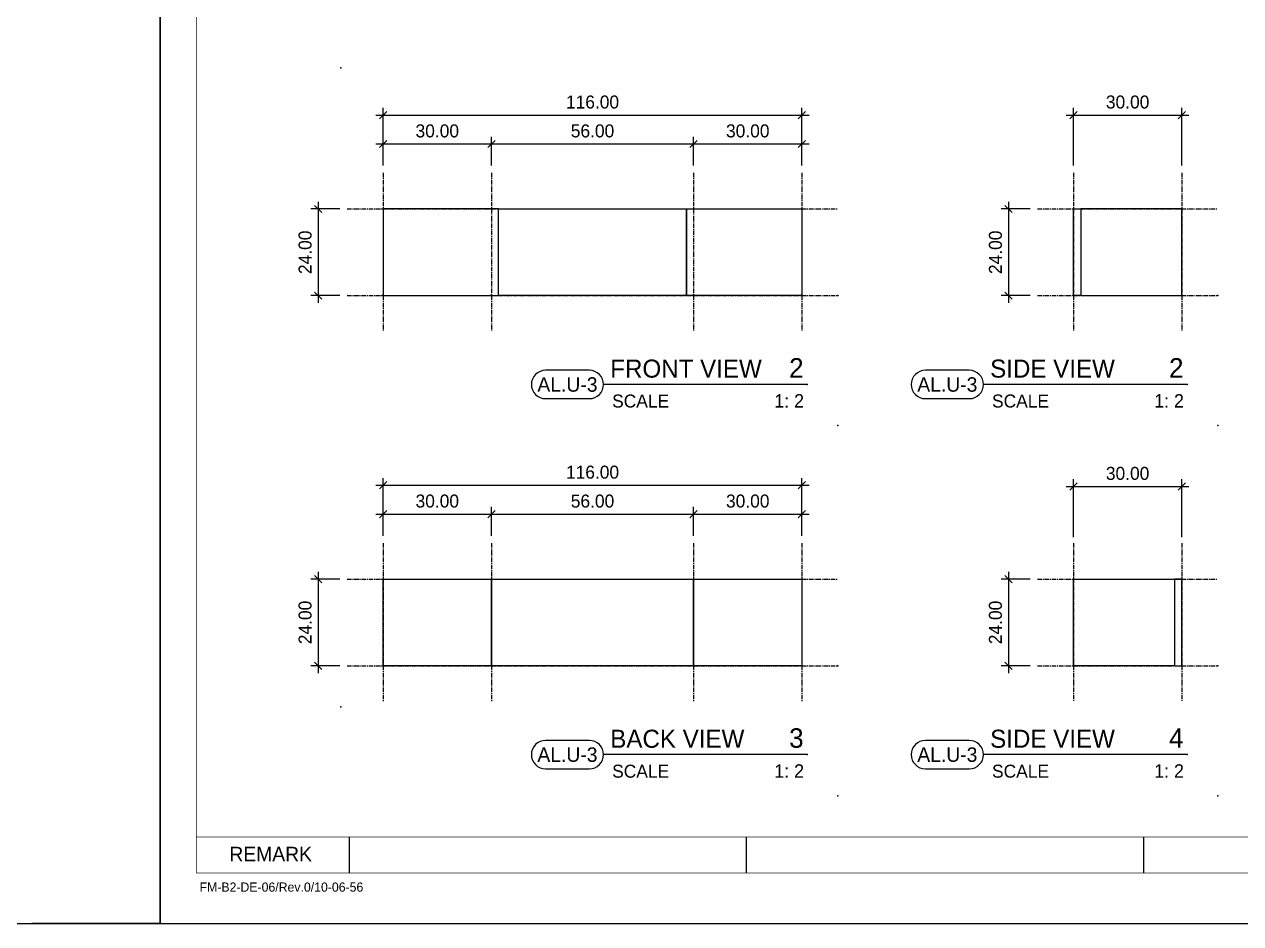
# Model space of a CAD drawing. Header units: millimetres. Extents: x -244126 to 368105, y -173968 to 259060.
# Drawn here: x -90633.8 to -90296.8, y 44239.8 to 44488.8 of the extents above; entities that cross this region are included whole.
import ezdxf
from ezdxf.enums import TextEntityAlignment as Align

# ---------------------------------------------------------------- set-up
doc = ezdxf.new("R2010")
doc.units = ezdxf.units.MM
doc.header["$MEASUREMENT"] = 0
for name, pattern in [('005_GG_TA_LINE', [13.75, 5, -1.25, 1.25, -1.25, 5]), ('ACAD_ISO04W100', [30, 24, -3, 0, -3]), ('BORDER2', [22.225, 6.35, -3.175, 6.35, -3.175, 0, -3.175]), ('CENTER', [2, 1.25, -0.25, 0.25, -0.25]), ('TA_GL_000.00010', [0.000275, 0.0001, -2.5e-05, 2.5e-05, -2.5e-05, 0.0001]), ('TA_HL_003.00000', [19.5, 10.65, -8.85])]:
    doc.linetypes.add(name, pattern=pattern)
for name, color, linetype in [('000 - D I M', 6, 'Continuous'), ('000 - GRID', 8, 'CENTER'), ('000 - H A T C H', 8, 'Continuous'), ('000 - L I N E 0.1', 1, 'Continuous'), ('000 - SYMBOL CON', 1, 'Continuous'), ('000 - T E X T', 4, 'Continuous'), ('000 - TITLEBLOCK', 4, 'Continuous'), ('A04_TUBE SERIES', 7, 'Continuous')]:
    doc.layers.add(name, color=color, linetype=linetype)
doc.styles.add('BROWALLIA', font='BrowalliaUPC.ttf')
doc.styles.add('century gothic111111', font='CordiaUPC.ttf')
doc.styles.add('Cetury Gothic', font='GOTHIC.TTF')
doc.styles.add('CORDIA', font='cordia.shx')
doc.styles.add('MtXpl_BrowalliaUPC', font='BrowalliaUPC.ttf')
doc.styles.add('TA', font='Cordia New.ttf', dxfattribs={"height": 4.5})
doc.dimstyles.new('DIM E-E', dxfattribs={"dimscale": 2, "dimtxt": 0.18, "dimasz": 0.1, "dimexe": 0.1, "dimexo": 0.1, "dimgap": 0.09, "dimtad": 1, "dimtoh": 1, "dimzin": 0, "dimdsep": 46, "dimtxsty": 'CORDIA', "dimblk": 'OBLIQUE', "dimcen": 0.1, "dimdle": 0.1, "dimclrd": 40, "dimclre": 140, "dimclrt": 3, "dimadec": 0, "dimazin": 0, "dimtfac": 1, "dimtix": 1, "dimtmove": 2, "dimatfit": 3, "dimfxl": 1, "dimtolj": 1, "dimtzin": 0, "dimarcsym": 0})

# ---------------------------------------------------------------- blocks, each defined once
blk = doc.blocks.new('*U1674')
at = {"layer": '000 - L I N E 0.1', "color": 21, "linetype": 'Continuous'}
blk.add_lwpolyline([(1485, 35.6), (1485, 0), (1449.4, 0)], dxfattribs=at)
at = {"layer": '000 - TITLEBLOCK', "color": 250}
blk.add_lwpolyline([(0, 0), (1485, 0), (1485, 1050), (0, 1050)], close=True, dxfattribs=at)
at = {"color": 4, "style": 'TA'}
blk.add_attdef('PAPER_SIZE', text='', height=6.25, dxfattribs=at).set_placement((1421.5, 24.94), align=Align.MIDDLE_RIGHT)
blk.add_attdef('SCALE_SIZE', text='', height=6.25, dxfattribs=at).set_placement((1433.78, 25.07), align=Align.MIDDLE_LEFT)
at = {"layer": '000 - T E X T', "color": 250, "style": 'TA'}
for tag, height, p in [('SUPERLINK', 5, (43.16, 1039.41)), ('NAMEFILE', 5, (43.16, 1029.41)), ('SC', 100, (8.41, 938.03))]:
    blk.add_attdef(tag, text='', height=height, dxfattribs=at).set_placement(p, align=Align.MIDDLE_LEFT)
at = {"layer": '000 - T E X T', "color": 4, "style": 'TA'}
for tag, height, p in [('NAME_JOB_1', 5, (1309.16, 845.63)), ('NAME_JOB_2', 5, (1309.16, 834.72)), ('NAME_PROJECT_1', 7.5, (1234.52, 797.42)), ('NAME_PROJECT_2', 7.5, (1234.52, 778.92)), ('NAME_PROJECT_3', 7.5, (1234.52, 760.42)), ('CODE_VALUE_1', 4.75, (1302.87, 722.8)), ('CODE_VALUE_2', 4.75, (1302.87, 707.8)), ('PART_NAME_VALUE_1', 4.75, (1302.87, 689.69)), ('PART_NAME_VALUE_2', 4.75, (1302.87, 674.69)), ('PART_NAME_VALUE_3', 4.75, (1302.87, 659.69)), ('MATTERIAL_VALUE_1', 9, (1304.89, 642.26)), ('SPEC_VALUE', 9, (1304.89, 621.71)), ('THICKNESS_VALUE', 9, (1304.89, 601.32)), ('COATING_VALUE_1', 9, (1304.89, 581.25)), ('COATING_VALUE_2', 9, (1304.89, 561.18)), ('NAME_TITLE_1', 6, (1236.27, 194.04)), ('NAME_TITLE_2', 6, (1236.27, 177.39)), ('NAME_TITLE_3', 6, (1236.27, 160.74)), ('DRAWING_NO1', 6, (1236.53, 82.29)), ('DRAWING_NO2', 6, (1236.53, 62.29))]:
    blk.add_attdef(tag, text='', height=height, dxfattribs=at).set_placement(p, align=Align.MIDDLE_LEFT)
for tag, p in [('NAME_DAFT', (1383.53, 340.54)), ('NAME_CHECKED', (1383.53, 306.49)), ('NAME_DESIGNER', (1383.53, 273.03)), ('NAME_DESIGN_MGR', (1383.53, 237.79))]:
    blk.add_attdef(tag, text='', height=9, dxfattribs=at).set_placement(p, align=Align.MIDDLE_CENTER)
for tag, p, height in [('REV', (1383.82, 125.62), 9.38), ('NAME_REMARK', (138.21, 43.26), 10)]:
    blk.add_attdef(tag, p, '', height=height, dxfattribs=at)
at = {"layer": '000 - T E X T', "color": 4, "style": 'Cetury Gothic'}
for tag, p in [('SHEET_NO.', (1403.95, 84.99)), ('TOTAL_SHEET_NO.', (1402.41, 44.1))]:
    blk.add_attdef(tag, text='', height=9, dxfattribs=at).set_placement(p, align=Align.CENTER)
blk = doc.blocks.new('A$Cfd196da9')
at = {"color": 0, "linetype": 'ByBlock', "const_width": 0.1}
blk.add_lwpolyline([(-143.5, -98), (96.5, -98), (96.5, 99), (-143.5, 99)], close=True, dxfattribs=at)
blk = doc.blocks.new('*U1670')
at = {"linetype": '005_GG_TA_LINE'}
for p in [(50, 237), (50, 60)]:
    blk.add_point(p, dxfattribs=at)
at = {"layer": '000 - L I N E 0.1', "color": 21, "linetype": 'Continuous'}
blk.add_lwpolyline([(0, 14.24), (0, 0), (14.24, 0)], dxfattribs=at)
at = {"layer": '000 - T E X T', "color": 3}
for p, q in [((52.3, 24), (52.3, 14)), ((162.37, 14), (162.37, 24)), ((272.45, 14), (272.45, 24))]:
    blk.add_line(p, q, dxfattribs=at)
at = {"layer": '000 - T E X T', "color": 3, "const_width": 0.2}
blk.add_lwpolyline([(10, 24), (490, 24)], dxfattribs=at)
at = {"layer": '000 - TITLEBLOCK', "color": 250}
blk.add_lwpolyline([(0, 0), (594, 0), (594, 420), (0, 420)], close=True, dxfattribs=at)
at = {"layer": '000 - T E X T', "color": 3, "xscale": 2, "yscale": 2, "zscale": 2}
blk.add_blockref('A$Cfd196da9', (297, 210), dxfattribs=at)
at = {"color": 4, "insert": (19.12, 21.28), "char_height": 4, "width": 228.247, "attachment_point": 1, "style": 'BROWALLIA'}
blk.add_mtext('{\\fCentury Gothic|b0|i0|c0|p34;REMARK}', dxfattribs=at)
at = {"color": 4, "style": 'TA'}
blk.add_attdef('PAPER_SIZE', text='', height=2.5, dxfattribs=at).set_placement((568.6, 9.97), align=Align.MIDDLE_RIGHT)
blk.add_attdef('SCALE_SIZE', text='', height=2.5, dxfattribs=at).set_placement((573.51, 10.03), align=Align.MIDDLE_LEFT)
at = {"layer": '000 - H A T C H', "color": 4, "insert": (10.87, 11.4), "char_height": 2.5428, "attachment_point": 1, "style": 'century gothic111111'}
blk.add_mtext('FM-B2-DE-06/Rev.0/10-06-56', dxfattribs=at)
at = {"layer": '000 - T E X T', "color": 250, "style": 'TA'}
for tag, height, p in [('SUPERLINK', 2, (17.26, 415.77)), ('NAMEFILE', 2, (17.26, 411.76)), ('SC', 40, (3.36, 375.21))]:
    blk.add_attdef(tag, text='', height=height, dxfattribs=at).set_placement(p, align=Align.MIDDLE_LEFT)
at = {"layer": '000 - T E X T', "color": 4, "style": 'TA'}
for tag, height, p in [('NAME_JOB_1', 2, (523.67, 338.25)), ('NAME_JOB_2', 2, (523.67, 333.89)), ('NAME_PROJECT_1', 3, (493.81, 318.97)), ('NAME_PROJECT_2', 3, (493.81, 311.57)), ('NAME_PROJECT_3', 3, (493.81, 304.17)), ('CODE_VALUE_1', 1.9, (521.15, 289.12)), ('CODE_VALUE_2', 1.9, (521.15, 283.12)), ('PART_NAME_VALUE_1', 1.9, (521.15, 275.87)), ('PART_NAME_VALUE_2', 1.9, (521.15, 269.87)), ('PART_NAME_VALUE_3', 1.9, (521.15, 263.87)), ('MATTERIAL_VALUE_1', 3.6, (521.96, 256.9)), ('SPEC_VALUE', 3.6, (521.96, 248.68)), ('THICKNESS_VALUE', 3.6, (521.96, 240.53)), ('COATING_VALUE_1', 3.6, (521.96, 232.5)), ('COATING_VALUE_2', 3.6, (521.96, 224.47)), ('NAME_TITLE_1', 2.4, (494.51, 77.62)), ('NAME_TITLE_2', 2.4, (494.51, 70.96)), ('NAME_TITLE_3', 2.4, (494.51, 64.3)), ('DRAWING_NO1', 2.4, (494.61, 32.92)), ('DRAWING_NO2', 2.4, (494.61, 24.91))]:
    blk.add_attdef(tag, text='', height=height, dxfattribs=at).set_placement(p, align=Align.MIDDLE_LEFT)
for tag, p in [('NAME_DAFT', (553.41, 136.22)), ('NAME_CHECKED', (553.41, 122.6)), ('NAME_DESIGNER', (553.41, 109.21)), ('NAME_DESIGN_MGR', (553.41, 95.12))]:
    blk.add_attdef(tag, text='', height=3.6, dxfattribs=at).set_placement(p, align=Align.MIDDLE_CENTER)
for tag, p, height in [('REV', (553.53, 50.25), 3.75), ('NAME_REMARK', (55.29, 17.3), 4)]:
    blk.add_attdef(tag, p, '', height=height, dxfattribs=at)
at = {"layer": '000 - T E X T', "color": 4, "style": 'Cetury Gothic'}
for tag, p in [('SHEET_NO.', (561.58, 34)), ('TOTAL_SHEET_NO.', (560.97, 17.64))]:
    blk.add_attdef(tag, text='', height=3.6, dxfattribs=at).set_placement(p, align=Align.CENTER)
blk = doc.blocks.new('*U3502')
at = {"color": 3}
blk.add_point((0, -23.66), dxfattribs=at)
at = {"layer": '000 - GRID', "color": 0, "linetype": 'ByBlock'}
blk.add_line((0, 10), (0, -33.66), dxfattribs=at)
at = {"layer": '000 - GRID', "color": 0}
blk.add_point((0, 0), dxfattribs=at)
at = {"style": 'TA', "flags": 1}
blk.add_attdef('LOCATION', (6, 6), '', height=4.5, dxfattribs=at)
blk = doc.blocks.new('_Oblique')
at = {"color": 0, "linetype": 'ByBlock', "lineweight": -2}
blk.add_line((-0.5, -0.5), (0.5, 0.5), dxfattribs=at)
blk = doc.blocks.new('*D3498')
at = {"layer": '000 - D I M', "color": 140, "linetype": 'ACAD_ISO04W100', "lineweight": -2, "transparency": 16777216}
for p, q in [((-90534.39, 44449.7), (-90534.39, 44457.7)), ((-90504.39, 44449.7), (-90504.39, 44457.7))]:
    blk.add_line(p, q, dxfattribs=at)
at = {"layer": '000 - D I M', "color": 40, "lineweight": -2, "transparency": 16777216}
blk.add_line((-90536.39, 44455.7), (-90502.39, 44455.7), dxfattribs=at)
at = {"layer": 'Defpoints', "color": 0, "transparency": 16777216}
for p in [(-90504.39, 44455.7), (-90534.39, 44447.7), (-90504.39, 44447.7)]:
    blk.add_point(p, dxfattribs=at)
at = {"layer": '000 - D I M', "color": 40, "lineweight": -2, "transparency": 16777216, "xscale": 2, "yscale": 2, "zscale": 2, "rotation": 180}
blk.add_blockref('_Oblique', (-90534.39, 44455.7), dxfattribs=at)
at = {"layer": '000 - D I M', "color": 40, "lineweight": -2, "transparency": 16777216, "xscale": 2, "yscale": 2, "zscale": 2}
blk.add_blockref('_Oblique', (-90504.39, 44455.7), dxfattribs=at)
at = {"layer": '000 - D I M', "color": 3, "transparency": 16777216, "insert": (-90519.39, 44459.3), "char_height": 3.6, "attachment_point": 5, "style": 'CORDIA'}
blk.add_mtext('\\A1;30.00', dxfattribs=at)
blk = doc.blocks.new('*D3499')
at = {"layer": '000 - D I M', "color": 140, "linetype": 'ACAD_ISO04W100', "lineweight": -2, "transparency": 16777216}
for p, q in [((-90504.39, 44449.7), (-90504.39, 44457.7)), ((-90448.39, 44449.7), (-90448.39, 44457.7))]:
    blk.add_line(p, q, dxfattribs=at)
at = {"layer": '000 - D I M', "color": 40, "lineweight": -2, "transparency": 16777216}
blk.add_line((-90506.39, 44455.7), (-90446.39, 44455.7), dxfattribs=at)
at = {"layer": 'Defpoints', "color": 0, "transparency": 16777216}
for p in [(-90448.39, 44455.7), (-90504.39, 44447.7), (-90448.39, 44447.7)]:
    blk.add_point(p, dxfattribs=at)
at = {"layer": '000 - D I M', "color": 40, "lineweight": -2, "transparency": 16777216, "xscale": 2, "yscale": 2, "zscale": 2, "rotation": 180}
blk.add_blockref('_Oblique', (-90504.39, 44455.7), dxfattribs=at)
at = {"layer": '000 - D I M', "color": 40, "lineweight": -2, "transparency": 16777216, "xscale": 2, "yscale": 2, "zscale": 2}
blk.add_blockref('_Oblique', (-90448.39, 44455.7), dxfattribs=at)
at = {"layer": '000 - D I M', "color": 3, "transparency": 16777216, "insert": (-90476.39, 44459.3), "char_height": 3.6, "attachment_point": 5, "style": 'CORDIA'}
blk.add_mtext('\\A1;56.00', dxfattribs=at)
blk = doc.blocks.new('*D3500')
at = {"layer": '000 - D I M', "color": 140, "linetype": 'ACAD_ISO04W100', "lineweight": -2, "transparency": 16777216}
for p, q in [((-90448.39, 44449.7), (-90448.39, 44457.7)), ((-90418.39, 44449.7), (-90418.39, 44457.7))]:
    blk.add_line(p, q, dxfattribs=at)
at = {"layer": '000 - D I M', "color": 40, "lineweight": -2, "transparency": 16777216}
blk.add_line((-90450.39, 44455.7), (-90416.39, 44455.7), dxfattribs=at)
at = {"layer": 'Defpoints', "color": 0, "transparency": 16777216}
for p in [(-90418.39, 44455.7), (-90448.39, 44447.7), (-90418.39, 44447.7)]:
    blk.add_point(p, dxfattribs=at)
at = {"layer": '000 - D I M', "color": 40, "lineweight": -2, "transparency": 16777216, "xscale": 2, "yscale": 2, "zscale": 2, "rotation": 180}
blk.add_blockref('_Oblique', (-90448.39, 44455.7), dxfattribs=at)
at = {"layer": '000 - D I M', "color": 40, "lineweight": -2, "transparency": 16777216, "xscale": 2, "yscale": 2, "zscale": 2}
blk.add_blockref('_Oblique', (-90418.39, 44455.7), dxfattribs=at)
at = {"layer": '000 - D I M', "color": 3, "transparency": 16777216, "insert": (-90433.39, 44459.3), "char_height": 3.6, "attachment_point": 5, "style": 'CORDIA'}
blk.add_mtext('\\A1;30.00', dxfattribs=at)
blk = doc.blocks.new('*D3501')
at = {"layer": '000 - D I M', "color": 40, "lineweight": -2, "transparency": 16777216}
blk.add_line((-90536.39, 44463.7), (-90416.39, 44463.7), dxfattribs=at)
at = {"layer": '000 - D I M', "color": 140, "linetype": 'ACAD_ISO04W100', "lineweight": -2, "transparency": 16777216}
for p, q in [((-90534.39, 44449.7), (-90534.39, 44465.7)), ((-90418.39, 44449.7), (-90418.39, 44465.7))]:
    blk.add_line(p, q, dxfattribs=at)
at = {"layer": 'Defpoints', "color": 0, "transparency": 16777216}
for p in [(-90418.39, 44463.7), (-90534.39, 44447.7), (-90418.39, 44447.7)]:
    blk.add_point(p, dxfattribs=at)
at = {"layer": '000 - D I M', "color": 40, "lineweight": -2, "transparency": 16777216, "xscale": 2, "yscale": 2, "zscale": 2, "rotation": 180}
blk.add_blockref('_Oblique', (-90534.39, 44463.7), dxfattribs=at)
at = {"layer": '000 - D I M', "color": 40, "lineweight": -2, "transparency": 16777216, "xscale": 2, "yscale": 2, "zscale": 2}
blk.add_blockref('_Oblique', (-90418.39, 44463.7), dxfattribs=at)
at = {"layer": '000 - D I M', "color": 3, "transparency": 16777216, "insert": (-90476.39, 44467.3), "char_height": 3.6, "attachment_point": 5, "style": 'CORDIA'}
blk.add_mtext('\\A1;116.00', dxfattribs=at)
blk = doc.blocks.new('*U3364')
at = {"color": 3}
blk.add_point((0, -116), dxfattribs=at)
at = {"layer": '000 - GRID', "color": 0, "linetype": 'ByBlock'}
blk.add_line((0, 10), (0, -126), dxfattribs=at)
at = {"layer": '000 - GRID', "color": 0}
blk.add_point((0, 0), dxfattribs=at)
at = {"style": 'TA', "flags": 1}
blk.add_attdef('LOCATION', (6, 6), '', height=4.5, dxfattribs=at)
blk = doc.blocks.new('*D3503')
at = {"layer": '000 - D I M', "color": 40, "lineweight": -2, "transparency": 16777216}
blk.add_line((-90552.39, 44439.7), (-90552.39, 44411.7), dxfattribs=at)
at = {"layer": '000 - D I M', "color": 140, "linetype": 'ACAD_ISO04W100', "lineweight": -2, "transparency": 16777216}
for p, q in [((-90546.39, 44437.7), (-90554.39, 44437.7)), ((-90546.39, 44413.7), (-90554.39, 44413.7))]:
    blk.add_line(p, q, dxfattribs=at)
at = {"layer": 'Defpoints', "color": 0, "transparency": 16777216}
for p in [(-90544.39, 44437.7), (-90552.39, 44413.7), (-90544.39, 44413.7)]:
    blk.add_point(p, dxfattribs=at)
at = {"layer": '000 - D I M', "color": 40, "lineweight": -2, "transparency": 16777216, "xscale": 2, "yscale": 2, "zscale": 2}
for p, rotation in [((-90552.39, 44437.7), 90), ((-90552.39, 44413.7), 270)]:
    blk.add_blockref('_Oblique', p, dxfattribs=dict(at, rotation=rotation))
at = {"layer": '000 - D I M', "color": 3, "transparency": 16777216, "insert": (-90555.99, 44425.7), "char_height": 3.6, "attachment_point": 5, "rotation": 90, "style": 'CORDIA'}
blk.add_mtext('\\A1;24.00', dxfattribs=at)
blk = doc.blocks.new('*U441')
at = {"color": 3}
blk.add_point((0, -30), dxfattribs=at)
at = {"layer": '000 - GRID', "color": 0, "linetype": 'ByBlock'}
blk.add_line((0, 10), (0, -40), dxfattribs=at)
at = {"layer": '000 - GRID', "color": 0}
blk.add_point((0, 0), dxfattribs=at)
at = {"style": 'TA', "flags": 1}
blk.add_attdef('LOCATION', (6, 6), '', height=4.5, dxfattribs=at)
blk = doc.blocks.new('*D3504')
at = {"layer": '000 - D I M', "color": 40, "lineweight": -2, "transparency": 16777216}
blk.add_line((-90361.16, 44439.7), (-90361.16, 44411.7), dxfattribs=at)
at = {"layer": '000 - D I M', "color": 140, "linetype": 'ACAD_ISO04W100', "lineweight": -2, "transparency": 16777216}
for p, q in [((-90355.16, 44437.7), (-90363.16, 44437.7)), ((-90355.16, 44413.7), (-90363.16, 44413.7))]:
    blk.add_line(p, q, dxfattribs=at)
at = {"layer": 'Defpoints', "color": 0, "transparency": 16777216}
for p in [(-90353.16, 44437.7), (-90361.16, 44413.7), (-90353.16, 44413.7)]:
    blk.add_point(p, dxfattribs=at)
at = {"layer": '000 - D I M', "color": 40, "lineweight": -2, "transparency": 16777216, "xscale": 2, "yscale": 2, "zscale": 2}
for p, rotation in [((-90361.16, 44437.7), 90), ((-90361.16, 44413.7), 270)]:
    blk.add_blockref('_Oblique', p, dxfattribs=dict(at, rotation=rotation))
at = {"layer": '000 - D I M', "color": 3, "transparency": 16777216, "insert": (-90364.76, 44425.7), "char_height": 3.6, "attachment_point": 5, "rotation": 90, "style": 'CORDIA'}
blk.add_mtext('\\A1;24.00', dxfattribs=at)
blk = doc.blocks.new('*D3505')
at = {"layer": '000 - D I M', "color": 140, "linetype": 'ACAD_ISO04W100', "lineweight": -2, "transparency": 16777216}
for p, q in [((-90355.16, 44335.2), (-90363.16, 44335.2)), ((-90355.16, 44311.2), (-90363.16, 44311.2))]:
    blk.add_line(p, q, dxfattribs=at)
at = {"layer": '000 - D I M', "color": 40, "lineweight": -2, "transparency": 16777216}
blk.add_line((-90361.16, 44337.2), (-90361.16, 44309.2), dxfattribs=at)
at = {"layer": 'Defpoints', "color": 0, "transparency": 16777216}
for p in [(-90353.16, 44335.2), (-90361.16, 44311.2), (-90353.16, 44311.2)]:
    blk.add_point(p, dxfattribs=at)
at = {"layer": '000 - D I M', "color": 40, "lineweight": -2, "transparency": 16777216, "xscale": 2, "yscale": 2, "zscale": 2}
for p, rotation in [((-90361.16, 44335.2), 90), ((-90361.16, 44311.2), 270)]:
    blk.add_blockref('_Oblique', p, dxfattribs=dict(at, rotation=rotation))
at = {"layer": '000 - D I M', "color": 3, "transparency": 16777216, "insert": (-90364.76, 44323.2), "char_height": 3.6, "attachment_point": 5, "rotation": 90, "style": 'CORDIA'}
blk.add_mtext('\\A1;24.00', dxfattribs=at)
blk = doc.blocks.new('*D3506')
at = {"layer": '000 - D I M', "color": 140, "linetype": 'ACAD_ISO04W100', "lineweight": -2, "transparency": 16777216}
for p, q in [((-90546.39, 44335.2), (-90554.39, 44335.2)), ((-90546.39, 44311.2), (-90554.39, 44311.2))]:
    blk.add_line(p, q, dxfattribs=at)
at = {"layer": '000 - D I M', "color": 40, "lineweight": -2, "transparency": 16777216}
blk.add_line((-90552.39, 44337.2), (-90552.39, 44309.2), dxfattribs=at)
at = {"layer": 'Defpoints', "color": 0, "transparency": 16777216}
for p in [(-90544.39, 44335.2), (-90552.39, 44311.2), (-90544.39, 44311.2)]:
    blk.add_point(p, dxfattribs=at)
at = {"layer": '000 - D I M', "color": 40, "lineweight": -2, "transparency": 16777216, "xscale": 2, "yscale": 2, "zscale": 2}
for p, rotation in [((-90552.39, 44335.2), 90), ((-90552.39, 44311.2), 270)]:
    blk.add_blockref('_Oblique', p, dxfattribs=dict(at, rotation=rotation))
at = {"layer": '000 - D I M', "color": 3, "transparency": 16777216, "insert": (-90555.99, 44323.2), "char_height": 3.6, "attachment_point": 5, "rotation": 90, "style": 'CORDIA'}
blk.add_mtext('\\A1;24.00', dxfattribs=at)
blk = doc.blocks.new('*U3511')
at = {"color": 3}
blk.add_point((0, -24), dxfattribs=at)
at = {"layer": '000 - GRID', "color": 0, "linetype": 'ByBlock'}
blk.add_line((0, 10), (0, -34), dxfattribs=at)
at = {"layer": '000 - GRID', "color": 0}
blk.add_point((0, 0), dxfattribs=at)
at = {"style": 'TA', "flags": 1}
blk.add_attdef('LOCATION', (6, 6), '', height=4.5, dxfattribs=at)
blk = doc.blocks.new('*D3507')
at = {"layer": 'A04_TUBE SERIES', "color": 140, "linetype": 'ACAD_ISO04W100', "lineweight": -2, "transparency": 16777216}
for p, q in [((-90534.39, 44347.2), (-90534.39, 44355.2)), ((-90504.39, 44347.2), (-90504.39, 44355.2))]:
    blk.add_line(p, q, dxfattribs=at)
at = {"layer": 'A04_TUBE SERIES', "color": 40, "lineweight": -2, "transparency": 16777216}
blk.add_line((-90536.39, 44353.2), (-90502.39, 44353.2), dxfattribs=at)
at = {"layer": 'Defpoints', "color": 0, "transparency": 16777216}
for p in [(-90504.39, 44353.2), (-90534.39, 44345.2), (-90504.39, 44345.2)]:
    blk.add_point(p, dxfattribs=at)
at = {"layer": 'A04_TUBE SERIES', "color": 40, "lineweight": -2, "transparency": 16777216, "xscale": 2, "yscale": 2, "zscale": 2, "rotation": 180}
blk.add_blockref('_Oblique', (-90534.39, 44353.2), dxfattribs=at)
at = {"layer": 'A04_TUBE SERIES', "color": 40, "lineweight": -2, "transparency": 16777216, "xscale": 2, "yscale": 2, "zscale": 2}
blk.add_blockref('_Oblique', (-90504.39, 44353.2), dxfattribs=at)
at = {"layer": 'A04_TUBE SERIES', "color": 3, "transparency": 16777216, "insert": (-90519.39, 44356.8), "char_height": 3.6, "attachment_point": 5, "style": 'CORDIA'}
blk.add_mtext('\\A1;30.00', dxfattribs=at)
blk = doc.blocks.new('*D3508')
at = {"layer": 'A04_TUBE SERIES', "color": 140, "linetype": 'ACAD_ISO04W100', "lineweight": -2, "transparency": 16777216}
for p, q in [((-90504.39, 44347.2), (-90504.39, 44355.2)), ((-90448.39, 44347.2), (-90448.39, 44355.2))]:
    blk.add_line(p, q, dxfattribs=at)
at = {"layer": 'A04_TUBE SERIES', "color": 40, "lineweight": -2, "transparency": 16777216}
blk.add_line((-90506.39, 44353.2), (-90446.39, 44353.2), dxfattribs=at)
at = {"layer": 'Defpoints', "color": 0, "transparency": 16777216}
for p in [(-90448.39, 44353.2), (-90504.39, 44345.2), (-90448.39, 44345.2)]:
    blk.add_point(p, dxfattribs=at)
at = {"layer": 'A04_TUBE SERIES', "color": 40, "lineweight": -2, "transparency": 16777216, "xscale": 2, "yscale": 2, "zscale": 2, "rotation": 180}
blk.add_blockref('_Oblique', (-90504.39, 44353.2), dxfattribs=at)
at = {"layer": 'A04_TUBE SERIES', "color": 40, "lineweight": -2, "transparency": 16777216, "xscale": 2, "yscale": 2, "zscale": 2}
blk.add_blockref('_Oblique', (-90448.39, 44353.2), dxfattribs=at)
at = {"layer": 'A04_TUBE SERIES', "color": 3, "transparency": 16777216, "insert": (-90476.39, 44356.8), "char_height": 3.6, "attachment_point": 5, "style": 'CORDIA'}
blk.add_mtext('\\A1;56.00', dxfattribs=at)
blk = doc.blocks.new('*D3510')
at = {"layer": 'A04_TUBE SERIES', "color": 140, "linetype": 'ACAD_ISO04W100', "lineweight": -2, "transparency": 16777216}
for p, q in [((-90448.39, 44347.2), (-90448.39, 44355.2)), ((-90418.39, 44347.2), (-90418.39, 44355.2))]:
    blk.add_line(p, q, dxfattribs=at)
at = {"layer": 'A04_TUBE SERIES', "color": 40, "lineweight": -2, "transparency": 16777216}
blk.add_line((-90450.39, 44353.2), (-90416.39, 44353.2), dxfattribs=at)
at = {"layer": 'Defpoints', "color": 0, "transparency": 16777216}
for p in [(-90418.39, 44353.2), (-90448.39, 44345.2), (-90418.39, 44345.2)]:
    blk.add_point(p, dxfattribs=at)
at = {"layer": 'A04_TUBE SERIES', "color": 40, "lineweight": -2, "transparency": 16777216, "xscale": 2, "yscale": 2, "zscale": 2, "rotation": 180}
blk.add_blockref('_Oblique', (-90448.39, 44353.2), dxfattribs=at)
at = {"layer": 'A04_TUBE SERIES', "color": 40, "lineweight": -2, "transparency": 16777216, "xscale": 2, "yscale": 2, "zscale": 2}
blk.add_blockref('_Oblique', (-90418.39, 44353.2), dxfattribs=at)
at = {"layer": 'A04_TUBE SERIES', "color": 3, "transparency": 16777216, "insert": (-90433.39, 44356.8), "char_height": 3.6, "attachment_point": 5, "style": 'CORDIA'}
blk.add_mtext('\\A1;30.00', dxfattribs=at)
blk = doc.blocks.new('*D3509')
at = {"layer": 'A04_TUBE SERIES', "color": 140, "linetype": 'ACAD_ISO04W100', "lineweight": -2, "transparency": 16777216}
for p, q in [((-90534.39, 44347.2), (-90534.39, 44363.2)), ((-90418.39, 44347.2), (-90418.39, 44363.2))]:
    blk.add_line(p, q, dxfattribs=at)
at = {"layer": 'A04_TUBE SERIES', "color": 40, "lineweight": -2, "transparency": 16777216}
blk.add_line((-90536.39, 44361.2), (-90416.39, 44361.2), dxfattribs=at)
at = {"layer": 'Defpoints', "color": 0, "transparency": 16777216}
for p in [(-90418.39, 44361.2), (-90534.39, 44345.2), (-90418.39, 44345.2)]:
    blk.add_point(p, dxfattribs=at)
at = {"layer": 'A04_TUBE SERIES', "color": 40, "lineweight": -2, "transparency": 16777216, "xscale": 2, "yscale": 2, "zscale": 2, "rotation": 180}
blk.add_blockref('_Oblique', (-90534.39, 44361.2), dxfattribs=at)
at = {"layer": 'A04_TUBE SERIES', "color": 40, "lineweight": -2, "transparency": 16777216, "xscale": 2, "yscale": 2, "zscale": 2}
blk.add_blockref('_Oblique', (-90418.39, 44361.2), dxfattribs=at)
at = {"layer": 'A04_TUBE SERIES', "color": 3, "transparency": 16777216, "insert": (-90476.39, 44364.8), "char_height": 3.6, "attachment_point": 5, "style": 'CORDIA'}
blk.add_mtext('\\A1;116.00', dxfattribs=at)
blk = doc.blocks.new('*D3512')
at = {"layer": '000 - D I M', "color": 40, "lineweight": -2, "transparency": 16777216}
blk.add_line((-90345.16, 44463.7), (-90311.16, 44463.7), dxfattribs=at)
at = {"layer": '000 - D I M', "color": 140, "linetype": 'ACAD_ISO04W100', "lineweight": -2, "transparency": 16777216}
for p, q in [((-90343.16, 44449.7), (-90343.16, 44465.7)), ((-90313.16, 44449.7), (-90313.16, 44465.7))]:
    blk.add_line(p, q, dxfattribs=at)
at = {"layer": 'Defpoints', "color": 0, "transparency": 16777216}
for p in [(-90313.16, 44463.7), (-90343.16, 44447.7), (-90313.16, 44447.7)]:
    blk.add_point(p, dxfattribs=at)
at = {"layer": '000 - D I M', "color": 40, "lineweight": -2, "transparency": 16777216, "xscale": 2, "yscale": 2, "zscale": 2, "rotation": 180}
blk.add_blockref('_Oblique', (-90343.16, 44463.7), dxfattribs=at)
at = {"layer": '000 - D I M', "color": 40, "lineweight": -2, "transparency": 16777216, "xscale": 2, "yscale": 2, "zscale": 2}
blk.add_blockref('_Oblique', (-90313.16, 44463.7), dxfattribs=at)
at = {"layer": '000 - D I M', "color": 3, "transparency": 16777216, "insert": (-90328.16, 44467.3), "char_height": 3.6, "attachment_point": 5, "style": 'CORDIA'}
blk.add_mtext('\\A1;30.00', dxfattribs=at)
blk = doc.blocks.new('*D3513')
at = {"layer": '000 - D I M', "color": 140, "linetype": 'ACAD_ISO04W100', "lineweight": -2, "transparency": 16777216}
for p, q in [((-90343.16, 44346.86), (-90343.16, 44362.86)), ((-90313.16, 44346.86), (-90313.16, 44362.86))]:
    blk.add_line(p, q, dxfattribs=at)
at = {"layer": '000 - D I M', "color": 40, "lineweight": -2, "transparency": 16777216}
blk.add_line((-90345.16, 44360.86), (-90311.16, 44360.86), dxfattribs=at)
at = {"layer": 'Defpoints', "color": 0, "transparency": 16777216}
for p in [(-90313.16, 44360.86), (-90343.16, 44344.86), (-90313.16, 44344.86)]:
    blk.add_point(p, dxfattribs=at)
at = {"layer": '000 - D I M', "color": 40, "lineweight": -2, "transparency": 16777216, "xscale": 2, "yscale": 2, "zscale": 2, "rotation": 180}
blk.add_blockref('_Oblique', (-90343.16, 44360.86), dxfattribs=at)
at = {"layer": '000 - D I M', "color": 40, "lineweight": -2, "transparency": 16777216, "xscale": 2, "yscale": 2, "zscale": 2}
blk.add_blockref('_Oblique', (-90313.16, 44360.86), dxfattribs=at)
at = {"layer": '000 - D I M', "color": 3, "transparency": 16777216, "insert": (-90328.16, 44364.46), "char_height": 3.6, "attachment_point": 5, "style": 'CORDIA'}
blk.add_mtext('\\A1;30.00', dxfattribs=at)
blk = doc.blocks.new('*U3517')
at = {"color": 4}
blk.add_line((-4.26, 5.7), (-32.47, 5.7), dxfattribs=at)
at = {"linetype": 'TA_GL_000.00010'}
blk.add_point((0, 18), dxfattribs=at)
for p in [(-4.26, 5.7), (0, 0)]:
    blk.add_point(p)
at = {"layer": '000 - SYMBOL CON', "color": 0, "linetype": 'ByBlock'}
blk.add_lwpolyline([(-40.51, 7.66, 0.414214), (-42.47, 5.7, 0.414214), (-40.51, 3.74), (-34.43, 3.74, 0.414214), (-32.47, 5.7, 0.414214), (-34.43, 7.66)], format="xyb", close=True, dxfattribs=at)
at = {"color": 4, "linetype": 'BORDER2', "style": 'Cetury Gothic'}
blk.add_text('SCALE', height=1.8, dxfattribs=at).set_placement((-31.28, 2.51))
at = {"color": 0, "style": 'TA'}
for tag, p in [('HEADING2', (-31.54, 10.65)), ('HEADING', (-31.54, 6.65))]:
    blk.add_attdef(tag, p, '', height=2.5, dxfattribs=at)
for tag, height, p in [('LO', 2.7, (-4.76, 6.65)), ('SC', 1.85, (-4.7, 2.51))]:
    blk.add_attdef(tag, text='', height=height, dxfattribs=at).set_placement(p, align=Align.RIGHT)
at = {"layer": '000 - T E X T', "color": 0, "style": 'MtXpl_BrowalliaUPC'}
blk.add_attdef('NO.CODE', text='', height=2, dxfattribs=at).set_placement((-37.47, 5.7), align=Align.MIDDLE_CENTER)

msp = doc.modelspace()

# ---------------------------------------------------------------- linework, layer by layer
at = {"layer": 'A04_TUBE SERIES', "color": 3}
for points in [[(-90502.39214, 44437.69992), (-90534.39214, 44437.69992), (-90534.39214, 44413.69992), (-90502.39214, 44413.69992)], [(-90502.39214, 44437.69992), (-90450.39214, 44437.69992), (-90450.39214, 44413.69992), (-90502.39214, 44413.69992)], [(-90450.39214, 44437.69992), (-90418.39214, 44437.69992), (-90418.39214, 44413.69992), (-90450.39214, 44413.69992)], [(-90343.15792, 44437.69992), (-90341.15792, 44437.69992), (-90341.15792, 44413.69992), (-90343.15792, 44413.69992)], [(-90341.15792, 44413.69992), (-90313.15792, 44413.69992), (-90313.15792, 44437.69992), (-90341.15792, 44437.69992)], [(-90534.39214, 44335.19682), (-90504.39214, 44335.19682), (-90504.39214, 44311.19682), (-90534.39214, 44311.19682)], [(-90504.39214, 44335.19682), (-90448.39214, 44335.19682), (-90448.39214, 44311.19682), (-90504.39214, 44311.19682)], [(-90448.39214, 44335.19682), (-90418.39214, 44335.19682), (-90418.39214, 44311.19682), (-90448.39214, 44311.19682)], [(-90315.15792, 44311.19682), (-90343.15792, 44311.19682), (-90343.15792, 44335.19682), (-90315.15792, 44335.19682)], [(-90313.15792, 44335.19682), (-90315.15792, 44335.19682), (-90315.15792, 44311.19682), (-90313.15792, 44311.19682)]]:
    msp.add_lwpolyline(points, close=True, dxfattribs=at)

# ---------------------------------------------------------------- block references
at = {"color": 2, "linetype": 'TA_HL_003.00000'}
for name, p in [('*U1674', (-92081.11001, 44239.78993)), ('*U1670', (-90596.11001, 44239.78993))]:
    msp.add_blockref(name, p, dxfattribs=at)
at = {"layer": '000 - GRID'}
for name, p in [('*U3502', (-90534.39214, 44437.69992)), ('*U3502', (-90504.39214, 44437.69992)), ('*U3502', (-90448.39214, 44437.69992)), ('*U3502', (-90418.39214, 44437.69992)), ('*U3502', (-90343.15792, 44437.69992)), ('*U3502', (-90313.15792, 44437.69992)), ('*U3511', (-90534.39214, 44335.19682)), ('*U3511', (-90504.39214, 44335.19682)), ('*U3511', (-90448.39214, 44335.19682)), ('*U3511', (-90418.39214, 44335.19682)), ('*U3502', (-90343.15792, 44335.19682)), ('*U3502', (-90313.15792, 44335.19682))]:
    msp.add_blockref(name, p, dxfattribs=at)
at = {"layer": '000 - GRID', "rotation": 90}
for name, p in [('*U3364', (-90534.39214, 44437.69992)), ('*U441', (-90343.15792, 44437.69992)), ('*U3364', (-90534.39214, 44413.69992)), ('*U441', (-90343.15792, 44413.69992)), ('*U3364', (-90534.39214, 44335.19682)), ('*U441', (-90343.15792, 44335.19682)), ('*U3364', (-90534.39214, 44311.19682)), ('*U441', (-90343.15792, 44311.19682))]:
    msp.add_blockref(name, p, dxfattribs=at)
at = {"layer": '000 - T E X T', "xscale": 2, "yscale": 2, "zscale": 2}
for p, values in [((-90408.39214, 44377.69992), {'NO.CODE': 'AL.U-3', 'HEADING': 'FRONT VIEW', 'LO': '2', 'SC': '1: 2'}), ((-90303.15792, 44377.69992), {'NO.CODE': 'AL.U-3', 'HEADING': 'SIDE VIEW', 'LO': '2', 'SC': '1: 2'}), ((-90408.39214, 44275.19682), {'NO.CODE': 'AL.U-3', 'HEADING': 'BACK VIEW', 'LO': '3', 'SC': '1: 2'}), ((-90303.15792, 44275.19682), {'NO.CODE': 'AL.U-3', 'HEADING': 'SIDE VIEW', 'LO': '4', 'SC': '1: 2'})]:
    msp.add_blockref('*U3517', p, dxfattribs=at).add_auto_attribs(values)

# ---------------------------------------------------------------- dimensions: what is measured, and where the dimension line sits
at = {"layer": '000 - D I M', "color": 3}
for base, p1, p2, picture, middle in [((-90418.39214, 44463.69992), (-90534.39214, 44447.69992), (-90418.39214, 44447.69992), '*D3501', (-90476.39214, 44467.29992)), ((-90313.15792, 44463.69992), (-90343.15792, 44447.69992), (-90313.15792, 44447.69992), '*D3512', (-90328.15792, 44467.29992)), ((-90504.39214, 44455.69992), (-90534.39214, 44447.69992), (-90504.39214, 44447.69992), '*D3498', (-90519.39214, 44459.29992)), ((-90448.39214, 44455.69992), (-90504.39214, 44447.69992), (-90448.39214, 44447.69992), '*D3499', (-90476.39214, 44459.29992)), ((-90418.39214, 44455.69992), (-90448.39214, 44447.69992), (-90418.39214, 44447.69992), '*D3500', (-90433.39214, 44459.29992)), ((-90313.15792, 44360.85934), (-90343.15792, 44344.85934), (-90313.15792, 44344.85934), '*D3513', (-90328.15792, 44364.45934))]:
    dim = msp.add_linear_dim(base=base, p1=p1, p2=p2, dimstyle='DIM E-E', override={"dimscale": 20}, dxfattribs=at)
    dim.commit()
    dim.dimension.update_dxf_attribs({"geometry": picture, "text_midpoint": middle})
for base, p1, p2, picture, middle in [((-90552.39214, 44413.69992), (-90544.39214, 44437.69992), (-90544.39214, 44413.69992), '*D3503', (-90555.99214, 44425.69992)), ((-90361.15792, 44413.69992), (-90353.15792, 44437.69992), (-90353.15792, 44413.69992), '*D3504', (-90364.75792, 44425.69992)), ((-90552.39214, 44311.19682), (-90544.39214, 44335.19682), (-90544.39214, 44311.19682), '*D3506', (-90555.99214, 44323.19682)), ((-90361.15792, 44311.19682), (-90353.15792, 44335.19682), (-90353.15792, 44311.19682), '*D3505', (-90364.75792, 44323.19682))]:
    dim = msp.add_linear_dim(base=base, p1=p1, p2=p2, angle=90, dimstyle='DIM E-E', override={"dimscale": 20}, dxfattribs=at)
    dim.commit()
    dim.dimension.update_dxf_attribs({"geometry": picture, "text_midpoint": middle})
at = {"layer": 'A04_TUBE SERIES', "color": 3}
for base, p1, p2, picture, middle in [((-90418.39214, 44361.19682), (-90534.39214, 44345.19682), (-90418.39214, 44345.19682), '*D3509', (-90476.39214, 44364.79682)), ((-90504.39214, 44353.19682), (-90534.39214, 44345.19682), (-90504.39214, 44345.19682), '*D3507', (-90519.39214, 44356.79682)), ((-90448.39214, 44353.19682), (-90504.39214, 44345.19682), (-90448.39214, 44345.19682), '*D3508', (-90476.39214, 44356.79682)), ((-90418.39214, 44353.19682), (-90448.39214, 44345.19682), (-90418.39214, 44345.19682), '*D3510', (-90433.39214, 44356.79682))]:
    dim = msp.add_linear_dim(base=base, p1=p1, p2=p2, dimstyle='DIM E-E', override={"dimscale": 20}, dxfattribs=at)
    dim.commit()
    dim.dimension.update_dxf_attribs({"geometry": picture, "text_midpoint": middle})

doc.saveas('drawing.dxf')
